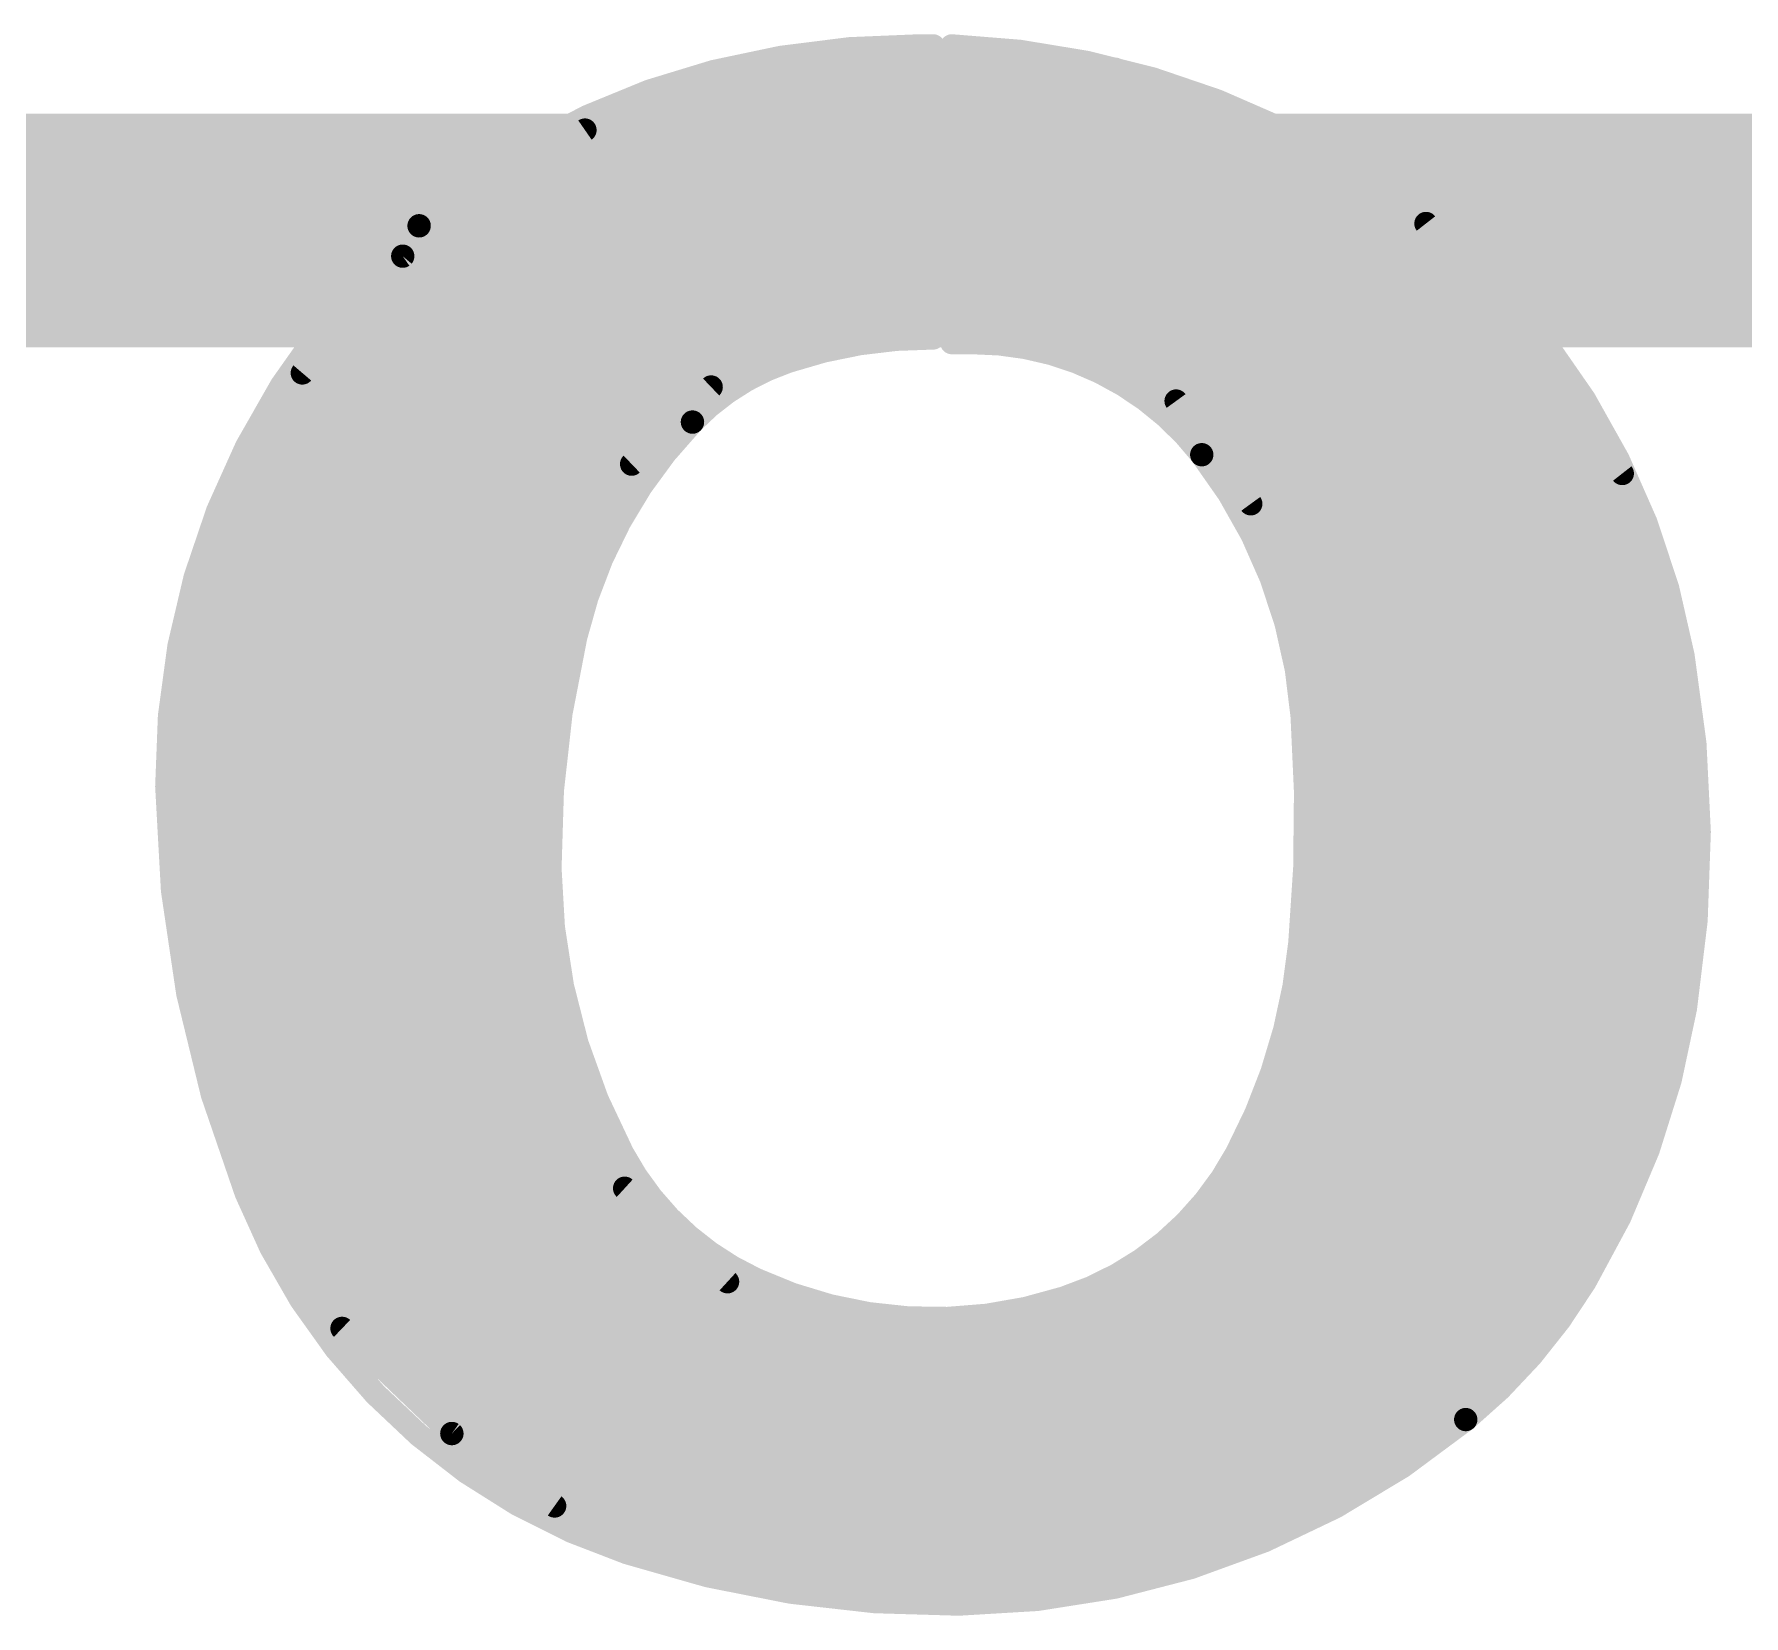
# Model space of a CAD drawing. Extents: x -128 to 56, y -3 to 18.
# Drawn here: x 20.537 to 22.395, y 11.194 to 12.913 of the extents above; entities that cross this region are included whole.
import ezdxf

# ---------------------------------------------------------------- set-up
doc = ezdxf.new("R2010")
doc.units = 0
doc.layers.add('16', color=132, linetype='CONTINUOUS')
doc.layers.add('22', color=53, linetype='CONTINUOUS')

msp = doc.modelspace()

# ---------------------------------------------------------------- linework, layer by layer
at = {"layer": '16', "const_width": 0.254}
msp.add_lwpolyline([(44.45, 12.7), (5.08, 12.7)], dxfattribs=at)
at = {"layer": '22'}
for points, const_width in [([(21.4986, 12.9007, 0.0624), (21.275, 12.8727)], 0.0254), ([(21.4986, 12.907, 1), (21.4986, 12.8944)], 0.0127), ([(21.5049, 12.8906, 1), (21.4923, 12.8904)], 0.0127), ([(21.4994, 12.8842, 1), (21.4978, 12.8968)], 0.0127), ([(21.4986, 12.8944, 1), (21.4986, 12.907)], 0.0127), ([(21.5202, 12.9007, 1), (21.5074, 12.9007)], 0.0127), ([(21.5138, 12.8944, 1), (21.5138, 12.907)], 0.0127), ([(21.5405, 12.9007, 1), (21.5278, 12.9007)], 0.0127), ([(21.9558, 12.7762, 0.1246), (21.5341, 12.9007)], 0.0254), ([(21.5343, 12.907, 1), (21.5339, 12.8944)], 0.0127), ([(21.5532, 12.888, 1), (21.5404, 12.888)], 0.0127), ([(21.5445, 12.8939, 1), (21.5491, 12.8821)], 0.0127), ([(21.5595, 12.8994, 1), (21.5595, 12.8867)], 0.0127), ([(21.5618, 12.8871, 1), (21.5572, 12.8989)], 0.0127), ([(21.5654, 12.8993, 1), (21.5638, 12.8867)], 0.0127), ([(21.5646, 12.8867, 1), (21.5646, 12.8994)], 0.0127), ([(21.275, 12.8727, 0.1172), (20.955, 12.7051)], 0.0254), ([(21.2734, 12.8789, 1), (21.2766, 12.8665)], 0.0127), ([(21.2766, 12.8665, 1), (21.2734, 12.8789)], 0.0127), ([(21.3983, 12.8841, 1), (21.3983, 12.8715)], 0.0127), ([(21.4988, 12.8715, 1), (21.4988, 12.8841)], 0.0127), ([(21.5468, 12.8841, 1), (21.5468, 12.8715)], 0.0127), ([(21.6911, 12.8715, 1), (21.6911, 12.8841)], 0.0127), ([(21.7147, 12.881, 1), (21.7091, 12.8696)], 0.0127), ([(21.7111, 12.869, 1), (21.7127, 12.8816)], 0.0127), ([(21.261, 12.8588, 1), (21.261, 12.8461)], 0.0127), ([(21.2971, 12.8714, 1), (21.2987, 12.8588)], 0.0127), ([(21.3, 12.8591, 1), (21.2958, 12.8711)], 0.0127), ([(21.4992, 12.8461, 1), (21.4992, 12.8588)], 0.0127), ([(21.5468, 12.8588, 1), (21.5468, 12.8461)], 0.0127), ([(21.758, 12.8461, 1), (21.758, 12.8588)], 0.0127), ([(21.1871, 12.8333, 1), (21.1871, 12.8207)], 0.0127), ([(21.4997, 12.8207, 1), (21.4997, 12.8333)], 0.0127), ([(21.5468, 12.8333, 1), (21.5468, 12.8207)], 0.0127), ([(21.8092, 12.8207, 1), (21.8092, 12.8333)], 0.0127), ([(21.1243, 12.8079, 1), (21.1243, 12.7953)], 0.0127), ([(21.1332, 12.8152, 1), (21.1374, 12.8032)], 0.0127), ([(21.1389, 12.804, 1), (21.1317, 12.8144)], 0.0127), ([(21.5001, 12.7953, 1), (21.5001, 12.8079)], 0.0127), ([(21.5468, 12.8079, 1), (21.5468, 12.7953)], 0.0127), ([(21.8604, 12.7953, 1), (21.8604, 12.8079)], 0.0127), ([(21.0876, 12.7826, 1), (21.0876, 12.7699)], 0.0127), ([(21.5005, 12.7699, 1), (21.5005, 12.7826)], 0.0127), ([(21.5468, 12.7826, 1), (21.5468, 12.7699)], 0.0127), ([(21.9115, 12.7699, 1), (21.9115, 12.7826)], 0.0127), ([(22.3291, 12.2377, 0.2183), (21.9558, 12.7762)], 0.0254), ([(21.959, 12.7817, 1), (21.9526, 12.7707)], 0.0127), ([(21.9526, 12.7707, 1), (21.959, 12.7817)], 0.0127), ([(21.0509, 12.7571, 1), (21.0509, 12.7445)], 0.0127), ([(21.501, 12.7445, 1), (21.501, 12.7571)], 0.0127), ([(21.5468, 12.7571, 1), (21.5468, 12.7445)], 0.0127), ([(21.9627, 12.7445, 1), (21.9627, 12.7571)], 0.0127), ([(21.0142, 12.7317, 1), (21.0142, 12.7191)], 0.0127), ([(21.5014, 12.7191, 1), (21.5014, 12.7317)], 0.0127), ([(21.5468, 12.7317, 1), (21.5468, 12.7191)], 0.0127), ([(22.0138, 12.7191, 1), (22.0138, 12.7317)], 0.0127), ([(20.955, 12.7051, 0.2195), (20.6807, 12.0955)], 0.0254), ([(20.9508, 12.7099, 1), (20.9592, 12.7003)], 0.0127), ([(20.9592, 12.7003, 1), (20.9508, 12.7099)], 0.0127), ([(22.0547, 12.7115, 1), (22.0447, 12.7037)], 0.0127), ([(22.0469, 12.7019, 1), (22.0525, 12.7133)], 0.0127), ([(20.9775, 12.7064, 1), (20.9775, 12.6937)], 0.0127), ([(21.5018, 12.6937, 1), (21.5018, 12.7064)], 0.0127), ([(21.5468, 12.7064, 1), (21.5468, 12.6937)], 0.0127), ([(22.0557, 12.6937, 1), (22.0557, 12.7064)], 0.0127), ([(20.9336, 12.6773, 1), (20.9408, 12.6669)], 0.0127), ([(20.942, 12.668, 1), (20.9324, 12.6762)], 0.0127), ([(20.9408, 12.6809, 1), (20.9408, 12.6683)], 0.0127), ([(21.5022, 12.6683, 1), (21.5022, 12.6809)], 0.0127), ([(21.5468, 12.6809, 1), (21.5468, 12.6683)], 0.0127), ([(22.0756, 12.6683, 1), (22.0756, 12.6809)], 0.0127), ([(20.9175, 12.6555, 1), (20.9175, 12.6429)], 0.0127), ([(21.5027, 12.6429, 1), (21.5027, 12.6555)], 0.0127), ([(21.5468, 12.6555, 1), (21.5468, 12.6429)], 0.0127), ([(22.0956, 12.6429, 1), (22.0956, 12.6555)], 0.0127), ([(20.8957, 12.6302, 1), (20.8957, 12.6175)], 0.0127), ([(21.5031, 12.6175, 1), (21.5031, 12.6302)], 0.0127), ([(21.5468, 12.6302, 1), (21.5468, 12.6175)], 0.0127), ([(22.1155, 12.6175, 1), (22.1155, 12.6302)], 0.0127), ([(20.8738, 12.6047, 1), (20.8738, 12.5921)], 0.0127), ([(21.4935, 12.5997, 1), (21.4935, 12.587)], 0.0127), ([(21.494, 12.587, 1), (21.493, 12.5996)], 0.0127), ([(21.5035, 12.5921, 1), (21.5035, 12.6047)], 0.0127), ([(21.5036, 12.587, 1), (21.5036, 12.5997)], 0.0127), ([(21.5477, 12.6022, 1), (21.5459, 12.5896)], 0.0127), ([(21.5404, 12.5959, 1), (21.5532, 12.5959)], 0.0127), ([(21.5468, 12.6047, 1), (21.5468, 12.5921)], 0.0127), ([(22.1354, 12.5921, 1), (22.1354, 12.6047)], 0.0127), ([(20.852, 12.5793, 1), (20.852, 12.5667)], 0.0127), ([(21.5138, 12.5832, 0.0828), (21.3563, 12.5578)], 0.0254), ([(21.3527, 12.5667, 1), (21.3527, 12.5793)], 0.0127), ([(21.3711, 12.5895, 1), (21.3721, 12.5769)], 0.0127), ([(21.3746, 12.5776, 1), (21.3686, 12.5888)], 0.0127), ([(21.4973, 12.5932, 1), (21.5099, 12.5934)], 0.0127), ([(21.5074, 12.5832, 1), (21.5202, 12.5832)], 0.0127), ([(21.5138, 12.5769, 1), (21.5138, 12.5895)], 0.0127), ([(21.5341, 12.5845, 1), (21.5341, 12.5718)], 0.0127), ([(21.5278, 12.5781, 1), (21.5405, 12.5781)], 0.0127), ([(21.8059, 12.4562, 0.2316), (21.557, 12.5781)], 0.0254), ([(21.557, 12.5844, 1), (21.557, 12.5718)], 0.0127), ([(21.557, 12.5718, 1), (21.557, 12.5845)], 0.0127), ([(21.6617, 12.5862, 1), (21.6555, 12.575)], 0.0127), ([(21.6577, 12.5743, 1), (21.6595, 12.5869)], 0.0127), ([(21.6723, 12.5793, 1), (21.6723, 12.5667)], 0.0127), ([(22.1554, 12.5667, 1), (22.1554, 12.5793)], 0.0127), ([(21.3563, 12.5578, 0.1209), (21.2522, 12.4917)], 0.0254), ([(21.3543, 12.5638, 1), (21.3583, 12.5518)], 0.0127), ([(21.3583, 12.5518, 1), (21.3543, 12.5638)], 0.0127), ([(20.8232, 12.5492, 1), (20.8328, 12.541)], 0.0127), ([(20.8338, 12.5425, 1), (20.8222, 12.5477)], 0.0127), ([(20.8301, 12.554, 1), (20.8301, 12.5413)], 0.0127), ([(21.3055, 12.5413, 1), (21.3055, 12.554)], 0.0127), ([(21.7183, 12.554, 1), (21.7183, 12.5413)], 0.0127), ([(22.1753, 12.5413, 1), (22.1753, 12.554)], 0.0127), ([(20.8178, 12.5285, 1), (20.8178, 12.5159)], 0.0127), ([(21.2647, 12.5159, 1), (21.2647, 12.5285)], 0.0127), ([(21.2695, 12.5354, 1), (21.2755, 12.5242)], 0.0127), ([(21.2769, 12.5252, 1), (21.2681, 12.5344)], 0.0127), ([(21.7643, 12.5285, 1), (21.7643, 12.5159)], 0.0127), ([(22.1953, 12.5159, 1), (22.1953, 12.5285)], 0.0127), ([(20.8065, 12.5031, 1), (20.8065, 12.4905)], 0.0127), ([(21.2385, 12.4905, 1), (21.2385, 12.5031)], 0.0127), ([(21.7831, 12.5183, 1), (21.7729, 12.5109)], 0.0127), ([(21.7749, 12.509, 1), (21.7811, 12.5202)], 0.0127), ([(21.7909, 12.5031, 1), (21.7909, 12.4905)], 0.0127), ([(22.2152, 12.4905, 1), (22.2152, 12.5031)], 0.0127), ([(21.2522, 12.4917, 0.1342), (21.1252, 12.258)], 0.0254), ([(21.2476, 12.4961, 1), (21.2568, 12.4873)], 0.0127), ([(21.2568, 12.4873, 1), (21.2476, 12.4961)], 0.0127), ([(20.7952, 12.4778, 1), (20.7952, 12.4651)], 0.0127), ([(21.2123, 12.4651, 1), (21.2123, 12.4778)], 0.0127), ([(21.8094, 12.4778, 1), (21.8094, 12.4651)], 0.0127), ([(22.2352, 12.4651, 1), (22.2352, 12.4778)], 0.0127), ([(20.7839, 12.4523, 1), (20.7839, 12.4397)], 0.0127), ([(21.1817, 12.4506, 1), (21.1905, 12.4414)], 0.0127), ([(21.1919, 12.4433, 1), (21.1803, 12.4487)], 0.0127), ([(21.1861, 12.4397, 1), (21.1861, 12.4523)], 0.0127), ([(21.9151, 12.1717, 0.1478), (21.8059, 12.4562)], 0.0254), ([(21.8109, 12.4601, 1), (21.8009, 12.4523)], 0.0127), ([(21.8009, 12.4523, 1), (21.8109, 12.4601)], 0.0127), ([(21.8278, 12.4523, 1), (21.8278, 12.4397)], 0.0127), ([(22.2551, 12.4397, 1), (22.2551, 12.4523)], 0.0127), ([(22.2693, 12.4372, 1), (22.2569, 12.4344)], 0.0127), ([(22.2581, 12.4319, 1), (22.2681, 12.4397)], 0.0127), ([(20.7725, 12.4269, 1), (20.7725, 12.4143)], 0.0127), ([(21.1744, 12.4143, 1), (21.1744, 12.4269)], 0.0127), ([(21.8463, 12.4269, 1), (21.8463, 12.4143)], 0.0127), ([(22.2666, 12.4143, 1), (22.2666, 12.4269)], 0.0127), ([(20.7612, 12.4016, 1), (20.7612, 12.3889)], 0.0127), ([(21.1627, 12.3889, 1), (21.1627, 12.4016)], 0.0127), ([(21.865, 12.4054, 1), (21.8534, 12.4002)], 0.0127), ([(21.8541, 12.3991, 1), (21.8643, 12.4065)], 0.0127), ([(21.8626, 12.4016, 1), (21.8626, 12.3889)], 0.0127), ([(22.2724, 12.3889, 1), (22.2724, 12.4016)], 0.0127), ([(20.7499, 12.3762, 1), (20.7499, 12.3635)], 0.0127), ([(21.1509, 12.3635, 1), (21.1509, 12.3762)], 0.0127), ([(21.8739, 12.3762, 1), (21.8739, 12.3635)], 0.0127), ([(22.2782, 12.3635, 1), (22.2782, 12.3762)], 0.0127), ([(20.7386, 12.3507, 1), (20.7386, 12.3381)], 0.0127), ([(21.1392, 12.3381, 1), (21.1392, 12.3507)], 0.0127), ([(21.8852, 12.3507, 1), (21.8852, 12.3381)], 0.0127), ([(22.284, 12.3381, 1), (22.284, 12.3507)], 0.0127), ([(20.7302, 12.3106, 1), (20.7176, 12.3122)], 0.0127), ([(20.7273, 12.3254, 1), (20.7273, 12.3127)], 0.0127), ([(21.1275, 12.3127, 1), (21.1275, 12.3254)], 0.0127), ([(21.8965, 12.3254, 1), (21.8965, 12.3127)], 0.0127), ([(21.9061, 12.3126, 1), (21.8937, 12.3102)], 0.0127), ([(22.2898, 12.3127, 1), (22.2898, 12.3254)], 0.0127), ([(20.7216, 12.3, 1), (20.7216, 12.2873)], 0.0127), ([(20.7181, 12.314, 1), (20.7297, 12.3088)], 0.0127), ([(21.1158, 12.2873, 1), (21.1158, 12.3)], 0.0127), ([(21.8941, 12.3088, 1), (21.9057, 12.314)], 0.0127), ([(21.9032, 12.3, 1), (21.9032, 12.2873)], 0.0127), ([(22.2956, 12.2873, 1), (22.2956, 12.3)], 0.0127), ([(21.1162, 12.2801, 1), (21.1036, 12.2817)], 0.0127), ([(21.1041, 12.2836, 1), (21.1157, 12.2782)], 0.0127), ([(20.7184, 12.2745, 1), (20.7184, 12.2619)], 0.0127), ([(21.1252, 12.258, 0.0602), (21.0972, 12.0066)], 0.0254), ([(21.1083, 12.2619, 1), (21.1083, 12.2745)], 0.0127), ([(21.1314, 12.2565, 1), (21.119, 12.2595)], 0.0127), ([(21.9079, 12.2745, 1), (21.9079, 12.2619)], 0.0127), ([(22.3014, 12.2619, 1), (22.3014, 12.2745)], 0.0127), ([(20.7151, 12.2492, 1), (20.7151, 12.2365)], 0.0127), ([(21.105, 12.2365, 1), (21.105, 12.2492)], 0.0127), ([(21.119, 12.2595, 1), (21.1314, 12.2565)], 0.0127), ([(21.9127, 12.2492, 1), (21.9127, 12.2365)], 0.0127), ([(22.3072, 12.2365, 1), (22.3072, 12.2492)], 0.0127), ([(22.3317, 11.8542, 0.0851), (22.3291, 12.2377)], 0.0254), ([(22.3354, 12.2388, 1), (22.3228, 12.2366)], 0.0127), ([(22.3228, 12.2366, 1), (22.3354, 12.2388)], 0.0127), ([(20.7119, 12.2238, 1), (20.7119, 12.2111)], 0.0127), ([(21.1017, 12.2111, 1), (21.1017, 12.2238)], 0.0127), ([(21.9174, 12.2238, 1), (21.9174, 12.2111)], 0.0127), ([(22.313, 12.2111, 1), (22.313, 12.2238)], 0.0127), ([(20.7086, 12.1983, 1), (20.7086, 12.1857)], 0.0127), ([(21.0984, 12.1857, 1), (21.0984, 12.1983)], 0.0127), ([(21.9221, 12.1983, 1), (21.9221, 12.1857)], 0.0127), ([(22.3188, 12.1857, 1), (22.3188, 12.1983)], 0.0127), ([(20.7053, 12.173, 1), (20.7053, 12.1603)], 0.0127), ([(21.0951, 12.1603, 1), (21.0951, 12.173)], 0.0127), ([(21.9126, 11.9253, 0.0416), (21.9151, 12.1717)], 0.0254), ([(21.9214, 12.1722, 1), (21.9088, 12.1712)], 0.0127), ([(21.9088, 12.1712, 1), (21.9214, 12.1722)], 0.0127), ([(21.9269, 12.173, 1), (21.9269, 12.1603)], 0.0127), ([(22.3246, 12.1603, 1), (22.3246, 12.173)], 0.0127), ([(21.9341, 12.1617, 1), (21.9215, 12.1613)], 0.0127), ([(21.9216, 12.1603, 1), (21.934, 12.1627)], 0.0127), ([(20.7021, 12.1476, 1), (20.7021, 12.1349)], 0.0127), ([(21.0918, 12.1349, 1), (21.0918, 12.1476)], 0.0127), ([(21.9284, 12.1476, 1), (21.9284, 12.1349)], 0.0127), ([(22.3305, 12.1349, 1), (22.3305, 12.1476)], 0.0127), ([(20.6988, 12.1221, 1), (20.6988, 12.1095)], 0.0127), ([(21.0885, 12.1095, 1), (21.0885, 12.1221)], 0.0127), ([(21.929, 12.1221, 1), (21.929, 12.1095)], 0.0127), ([(22.3363, 12.1095, 1), (22.3363, 12.1221)], 0.0127), ([(20.6807, 12.0955, 0.092), (20.767, 11.6535)], 0.0254), ([(20.687, 12.0956, 1), (20.6744, 12.0954)], 0.0127), ([(20.6744, 12.0954, 1), (20.687, 12.0956)], 0.0127), ([(20.7022, 12.0937, 1), (20.6896, 12.0921)], 0.0127), ([(20.6962, 12.0968, 1), (20.6962, 12.0841)], 0.0127), ([(21.0852, 12.0841, 1), (21.0852, 12.0968)], 0.0127), ([(21.9297, 12.0968, 1), (21.9297, 12.0841)], 0.0127), ([(22.3421, 12.0841, 1), (22.3421, 12.0968)], 0.0127), ([(20.6896, 12.0937, 1), (20.7022, 12.0921)], 0.0127), ([(21.0909, 12.0853, 1), (21.0782, 12.0853)], 0.0127), ([(21.0782, 12.0861, 1), (21.0908, 12.0845)], 0.0127), ([(22.3507, 12.0792, 1), (22.3381, 12.0812)], 0.0127), ([(22.3382, 12.0788, 1), (22.3506, 12.0816)], 0.0127), ([(20.6993, 12.0714, 1), (20.6993, 12.0587)], 0.0127), ([(21.0845, 12.0587, 1), (21.0845, 12.0714)], 0.0127), ([(21.9304, 12.0714, 1), (21.9304, 12.0587)], 0.0127), ([(22.342, 12.0587, 1), (22.342, 12.0714)], 0.0127), ([(20.7023, 12.0459, 1), (20.7023, 12.0333)], 0.0127), ([(21.0845, 12.0333, 1), (21.0845, 12.0459)], 0.0127), ([(21.9311, 12.0459, 1), (21.9311, 12.0333)], 0.0127), ([(22.338, 12.0333, 1), (22.338, 12.0459)], 0.0127), ([(20.7054, 12.0206, 1), (20.7054, 12.0079)], 0.0127), ([(21.0845, 12.0079, 1), (21.0845, 12.0206)], 0.0127), ([(21.9318, 12.0206, 1), (21.9318, 12.0079)], 0.0127), ([(22.334, 12.0079, 1), (22.334, 12.0206)], 0.0127), ([(21.0972, 12.0066, 0.1204), (21.176, 11.6967)], 0.0254), ([(21.1035, 12.0067, 1), (21.0909, 12.0065)], 0.0127), ([(21.0909, 12.0065, 1), (21.1035, 12.0067)], 0.0127), ([(20.7084, 11.9952, 1), (20.7084, 11.9825)], 0.0127), ([(21.0845, 11.9825, 1), (21.0845, 11.9952)], 0.0127), ([(21.9325, 11.9952, 1), (21.9325, 11.9825)], 0.0127), ([(22.33, 11.9825, 1), (22.33, 11.9952)], 0.0127), ([(20.7115, 11.9697, 1), (20.7115, 11.9571)], 0.0127), ([(21.0845, 11.9571, 1), (21.0845, 11.9697)], 0.0127), ([(21.9315, 11.9697, 1), (21.9315, 11.9571)], 0.0127), ([(21.9392, 11.9727, 1), (21.9266, 11.9745)], 0.0127), ([(21.9266, 11.9734, 1), (21.9392, 11.9738)], 0.0127), ([(22.3261, 11.9571, 1), (22.3261, 11.9697)], 0.0127), ([(21.0907, 11.942, 1), (21.0783, 11.939)], 0.0127), ([(20.7146, 11.9444, 1), (20.7146, 11.9317)], 0.0127), ([(21.0782, 11.9405, 1), (21.0909, 11.9405)], 0.0127), ([(21.0851, 11.9317, 1), (21.0851, 11.9444)], 0.0127), ([(21.844, 11.6967, 0.0995), (21.9126, 11.9253)], 0.0254), ([(21.9189, 11.9247, 1), (21.9063, 11.9259)], 0.0127), ([(21.9279, 11.9444, 1), (21.9279, 11.9317)], 0.0127), ([(22.3221, 11.9317, 1), (22.3221, 11.9444)], 0.0127), ([(20.7176, 11.919, 1), (20.7176, 11.9063)], 0.0127), ([(21.0913, 11.9063, 1), (21.0913, 11.919)], 0.0127), ([(21.9063, 11.9259, 1), (21.9189, 11.9247)], 0.0127), ([(21.9244, 11.919, 1), (21.9244, 11.9063)], 0.0127), ([(22.3181, 11.9063, 1), (22.3181, 11.919)], 0.0127), ([(20.7207, 11.8935, 1), (20.7207, 11.8809)], 0.0127), ([(21.0974, 11.8809, 1), (21.0974, 11.8935)], 0.0127), ([(21.9208, 11.8935, 1), (21.9208, 11.8809)], 0.0127), ([(22.3141, 11.8809, 1), (22.3141, 11.8935)], 0.0127), ([(20.7274, 11.8838, 1), (20.7152, 11.8804)], 0.0127), ([(20.715, 11.8813, 1), (20.7276, 11.8829)], 0.0127), ([(20.727, 11.8681, 1), (20.727, 11.8555)], 0.0127), ([(21.1036, 11.8555, 1), (21.1036, 11.8681)], 0.0127), ([(21.9211, 11.8446, 1), (21.9091, 11.8486)], 0.0127), ([(21.9172, 11.8681, 1), (21.9172, 11.8555)], 0.0127), ([(22.2225, 11.557, 0.0949), (22.3317, 11.8542)], 0.0254), ([(22.3101, 11.8555, 1), (22.3101, 11.8681)], 0.0127), ([(22.338, 11.8532, 1), (22.3254, 11.8552)], 0.0127), ([(22.3254, 11.8552, 1), (22.338, 11.8532)], 0.0127), ([(20.734, 11.8428, 1), (20.734, 11.8301)], 0.0127), ([(21.1097, 11.8301, 1), (21.1097, 11.8428)], 0.0127), ([(21.9118, 11.8428, 1), (21.9118, 11.8301)], 0.0127), ([(21.9088, 11.8475, 1), (21.9214, 11.8457)], 0.0127), ([(22.3061, 11.8301, 1), (22.3061, 11.8428)], 0.0127), ([(20.7411, 11.8173, 1), (20.7411, 11.8047)], 0.0127), ([(21.1158, 11.8047, 1), (21.1158, 11.8173)], 0.0127), ([(21.9035, 11.8173, 1), (21.9035, 11.8047)], 0.0127), ([(22.3021, 11.8047, 1), (22.3021, 11.8173)], 0.0127), ([(20.7482, 11.7919, 1), (20.7482, 11.7793)], 0.0127), ([(21.1284, 11.7857, 1), (21.1168, 11.7805)], 0.0127), ([(21.1164, 11.7816, 1), (21.1288, 11.7846)], 0.0127), ([(21.122, 11.7793, 1), (21.122, 11.7919)], 0.0127), ([(21.8952, 11.7919, 1), (21.8952, 11.7793)], 0.0127), ([(22.2982, 11.7793, 1), (22.2982, 11.7919)], 0.0127), ([(20.7552, 11.7666, 1), (20.7552, 11.7539)], 0.0127), ([(21.1329, 11.7539, 1), (21.1329, 11.7666)], 0.0127), ([(21.8869, 11.7666, 1), (21.8869, 11.7539)], 0.0127), ([(22.2942, 11.7539, 1), (22.2942, 11.7666)], 0.0127), ([(20.7623, 11.7411, 1), (20.7623, 11.7285)], 0.0127), ([(21.1443, 11.7285, 1), (21.1443, 11.7411)], 0.0127), ([(21.8787, 11.7411, 1), (21.8787, 11.7285)], 0.0127), ([(22.2902, 11.7285, 1), (22.2902, 11.7411)], 0.0127), ([(21.871, 11.7317, 1), (21.883, 11.7277)], 0.0127), ([(21.8826, 11.7268, 1), (21.8714, 11.7326)], 0.0127), ([(20.7694, 11.7157, 1), (20.7694, 11.7031)], 0.0127), ([(21.1557, 11.7031, 1), (21.1557, 11.7157)], 0.0127), ([(21.8664, 11.7157, 1), (21.8664, 11.7031)], 0.0127), ([(22.2862, 11.7031, 1), (22.2862, 11.7157)], 0.0127), ([(20.7765, 11.6904, 1), (20.7765, 11.6777)], 0.0127), ([(21.1671, 11.6777, 1), (21.1671, 11.6904)], 0.0127), ([(21.176, 11.6967, 0.1633), (21.3208, 11.5595)], 0.0254), ([(21.1816, 11.6997, 1), (21.1704, 11.6937)], 0.0127), ([(21.1704, 11.6937, 1), (21.1816, 11.6997)], 0.0127), ([(21.656, 11.5392, 0.1942), (21.844, 11.6967)], 0.0254), ([(21.8384, 11.6997, 1), (21.8496, 11.6937)], 0.0127), ([(21.8496, 11.6937, 1), (21.8384, 11.6997)], 0.0127), ([(21.8531, 11.6904, 1), (21.8531, 11.6777)], 0.0127), ([(22.2771, 11.6926, 1), (22.2897, 11.6906)], 0.0127), ([(22.2887, 11.6882, 1), (22.2781, 11.695)], 0.0127), ([(22.2785, 11.6777, 1), (22.2785, 11.6904)], 0.0127), ([(20.767, 11.6535, 0.2224), (21.1811, 11.2624)], 0.0254), ([(20.7729, 11.6558, 1), (20.7611, 11.6512)], 0.0127), ([(20.7611, 11.6512, 1), (20.7729, 11.6558)], 0.0127), ([(20.7835, 11.6649, 1), (20.7835, 11.6523)], 0.0127), ([(21.1828, 11.6633, 1), (21.1742, 11.6539)], 0.0127), ([(21.1727, 11.656, 1), (21.1843, 11.6612)], 0.0127), ([(21.1785, 11.6523, 1), (21.1785, 11.6649)], 0.0127), ([(21.8398, 11.6649, 1), (21.8398, 11.6523)], 0.0127), ([(22.2622, 11.6523, 1), (22.2622, 11.6649)], 0.0127), ([(20.7953, 11.6391, 1), (20.7845, 11.6323)], 0.0127), ([(20.7838, 11.634, 1), (20.796, 11.6374)], 0.0127), ([(20.7915, 11.6395, 1), (20.7915, 11.6269)], 0.0127), ([(21.2065, 11.6269, 1), (21.2065, 11.6395)], 0.0127), ([(21.8244, 11.6176, 1), (21.8178, 11.6284)], 0.0127), ([(21.8264, 11.6395, 1), (21.8264, 11.6269)], 0.0127), ([(22.2459, 11.6269, 1), (22.2459, 11.6395)], 0.0127), ([(20.8074, 11.6142, 1), (20.8074, 11.6015)], 0.0127), ([(21.2344, 11.6015, 1), (21.2344, 11.6142)], 0.0127), ([(21.7963, 11.6142, 1), (21.7963, 11.6015)], 0.0127), ([(21.8155, 11.6259, 1), (21.8267, 11.6201)], 0.0127), ([(22.2295, 11.6015, 1), (22.2295, 11.6142)], 0.0127), ([(20.8234, 11.5887, 1), (20.8234, 11.5761)], 0.0127), ([(21.2624, 11.5761, 1), (21.2624, 11.5887)], 0.0127), ([(21.7548, 11.5887, 1), (21.7548, 11.5761)], 0.0127), ([(22.2132, 11.5761, 1), (22.2132, 11.5887)], 0.0127), ([(20.8393, 11.5633, 1), (20.8393, 11.5507)], 0.0127), ([(21.2923, 11.563, 1), (21.2883, 11.551)], 0.0127), ([(21.286, 11.5523, 1), (21.2946, 11.5617)], 0.0127), ([(21.2903, 11.5507, 1), (21.2903, 11.5633)], 0.0127), ([(21.3208, 11.5595, 0.1897), (21.656, 11.5392)], 0.0254), ([(21.3235, 11.5653, 1), (21.3181, 11.5537)], 0.0127), ([(21.3181, 11.5537, 1), (21.3235, 11.5653)], 0.0127), ([(21.7133, 11.5633, 1), (21.7133, 11.5507)], 0.0127), ([(22.0929, 11.4071, 0.0859), (22.2225, 11.557)], 0.0254), ([(22.1969, 11.5507, 1), (22.1969, 11.5633)], 0.0127), ([(22.2171, 11.5603, 1), (22.2279, 11.5537)], 0.0127), ([(22.2279, 11.5537, 1), (22.2171, 11.5603)], 0.0127), ([(20.8553, 11.538, 1), (20.8553, 11.5253)], 0.0127), ([(21.3654, 11.5253, 1), (21.3654, 11.538)], 0.0127), ([(21.654, 11.5452, 1), (21.658, 11.5332)], 0.0127), ([(21.658, 11.5332, 1), (21.654, 11.5452)], 0.0127), ([(21.6718, 11.538, 1), (21.6718, 11.5253)], 0.0127), ([(22.1805, 11.5253, 1), (22.1805, 11.538)], 0.0127), ([(21.6477, 11.5243, 1), (21.6543, 11.5135)], 0.0127), ([(21.6518, 11.5126, 1), (21.6502, 11.5252)], 0.0127), ([(20.8756, 11.5108, 1), (20.8668, 11.5016)], 0.0127), ([(20.8712, 11.5125, 1), (20.8712, 11.4999)], 0.0127), ([(20.8658, 11.5028, 1), (20.8766, 11.5096)], 0.0127), ([(21.4405, 11.4999, 1), (21.4405, 11.5125)], 0.0127), ([(21.4698, 11.5023, 1), (21.4714, 11.4897)], 0.0127), ([(21.4686, 11.49, 1), (21.4726, 11.502)], 0.0127), ([(21.551, 11.5125, 1), (21.551, 11.4999)], 0.0127), ([(22.1642, 11.4999, 1), (22.1642, 11.5125)], 0.0127), ([(20.8977, 11.4871, 1), (20.8977, 11.4745)], 0.0127), ([(22.1479, 11.4745, 1), (22.1479, 11.4871)], 0.0127), ([(20.9243, 11.4618, 1), (20.9243, 11.4491)], 0.0127), ([(22.1181, 11.4461, 1), (22.1287, 11.4393)], 0.0127), ([(22.1268, 11.4373, 1), (22.12, 11.4481)], 0.0127), ([(22.1316, 11.4491, 1), (22.1316, 11.4618)], 0.0127), ([(20.9508, 11.4363, 1), (20.9508, 11.4237)], 0.0127), ([(22.1031, 11.4237, 1), (22.1031, 11.4363)], 0.0127), ([(20.9773, 11.4109, 1), (20.9773, 11.3983)], 0.0127), ([(21.5417, 11.2065, 0.1703), (22.0929, 11.4071)], 0.0254), ([(22.0624, 11.3983, 1), (22.0624, 11.4109)], 0.0127), ([(22.0889, 11.412, 1), (22.0969, 11.4022)], 0.0127), ([(22.0969, 11.4022, 1), (22.0889, 11.412)], 0.0127), ([(20.9943, 11.3971, 1), (20.9869, 11.3867)], 0.0127), ([(20.9862, 11.3873, 1), (20.995, 11.3965)], 0.0127), ([(21.0086, 11.3856, 1), (21.0086, 11.3729)], 0.0127), ([(22.0218, 11.3729, 1), (22.0218, 11.3856)], 0.0127), ([(21.0447, 11.3601, 1), (21.0447, 11.3475)], 0.0127), ([(21.9811, 11.3475, 1), (21.9811, 11.3601)], 0.0127), ([(21.0807, 11.3347, 1), (21.0807, 11.3221)], 0.0127), ([(21.9405, 11.3221, 1), (21.9405, 11.3347)], 0.0127), ([(21.1044, 11.3192, 1), (21.1002, 11.3072)], 0.0127), ([(21.0986, 11.308, 1), (21.106, 11.3184)], 0.0127), ([(21.1321, 11.3094, 1), (21.1321, 11.2967)], 0.0127), ([(21.8999, 11.2967, 1), (21.8999, 11.3094)], 0.0127), ([(21.2062, 11.284, 1), (21.2062, 11.2713)], 0.0127), ([(21.8592, 11.2713, 1), (21.8592, 11.284)], 0.0127), ([(21.1811, 11.2624, 0.083), (21.5417, 11.2065)], 0.0254), ([(21.1831, 11.2684, 1), (21.1791, 11.2564)], 0.0127), ([(21.1791, 11.2564, 1), (21.1831, 11.2684)], 0.0127), ([(21.2804, 11.2585, 1), (21.2804, 11.2459)], 0.0127), ([(21.7452, 11.2459, 1), (21.7452, 11.2585)], 0.0127), ([(21.8355, 11.2703, 1), (21.8423, 11.2595)], 0.0127), ([(21.8398, 11.2586, 1), (21.838, 11.2712)], 0.0127), ([(21.2883, 11.256, 1), (21.2871, 11.2434)], 0.0127), ([(21.2856, 11.2437, 1), (21.2898, 11.2557)], 0.0127), ([(21.5144, 11.2332, 1), (21.5144, 11.2205)], 0.0127), ([(21.5383, 11.2306, 1), (21.5401, 11.218)], 0.0127), ([(21.5386, 11.218, 1), (21.5398, 11.2306)], 0.0127), ([(21.5577, 11.2205, 1), (21.5577, 11.2332)], 0.0127), ([(21.5416, 11.2128, 1), (21.5418, 11.2002)], 0.0127), ([(21.5418, 11.2002, 1), (21.5416, 11.2128)], 0.0127)]:
    msp.add_lwpolyline(points, format="xyb", dxfattribs=dict(at, const_width=const_width))
at = {"layer": '22', "const_width": 0.0254}
for points in [[(21.4986, 12.8905), (21.2979, 12.8651)], [(21.5138, 12.9007), (21.4986, 12.9007)], [(21.5036, 12.5933), (21.4986, 12.8905)], [(21.5138, 12.5832), (21.5138, 12.9007)], [(21.5341, 12.9007), (21.5341, 12.5781)], [(21.5595, 12.893), (21.5468, 12.888)], [(21.5468, 12.888), (21.5468, 12.5959)], [(21.5646, 12.893), (21.5595, 12.893)], [(21.7119, 12.8753), (21.5646, 12.893)], [(21.3983, 12.8778), (21.4988, 12.8778)], [(21.5468, 12.8778), (21.6911, 12.8778)], [(22.0497, 12.7076), (21.7119, 12.8753)], [(21.2979, 12.8651), (21.1353, 12.8092)], [(21.261, 12.8524), (21.4992, 12.8524)], [(21.5468, 12.8524), (21.758, 12.8524)], [(21.1871, 12.827), (21.4997, 12.827)], [(21.5468, 12.827), (21.8092, 12.827)], [(21.1353, 12.8092), (20.9372, 12.6721)], [(21.1243, 12.8016), (21.5001, 12.8016)], [(21.5468, 12.8016), (21.8604, 12.8016)], [(21.0876, 12.7762), (21.5005, 12.7762)], [(21.5468, 12.7762), (21.9115, 12.7762)], [(21.0509, 12.7508), (21.501, 12.7508)], [(21.5468, 12.7508), (21.9627, 12.7508)], [(21.0142, 12.7254), (21.5014, 12.7254)], [(21.5468, 12.7254), (22.0138, 12.7254)], [(22.2631, 12.4358), (22.0497, 12.7076)], [(20.9775, 12.7), (21.5018, 12.7)], [(21.5468, 12.7), (22.0557, 12.7)], [(20.9372, 12.6721), (20.828, 12.5451)], [(20.9408, 12.6746), (21.5022, 12.6746)], [(21.5468, 12.6746), (22.0756, 12.6746)], [(20.9175, 12.6492), (21.5027, 12.6492)], [(21.5468, 12.6492), (22.0956, 12.6492)], [(20.8957, 12.6238), (21.5031, 12.6238)], [(21.5468, 12.6238), (22.1155, 12.6238)], [(20.8738, 12.5984), (21.5035, 12.5984)], [(21.3716, 12.5832), (21.4935, 12.5933)], [(21.4935, 12.5933), (21.5036, 12.5933)], [(21.5468, 12.5984), (22.1354, 12.5984)], [(21.5468, 12.5959), (21.6586, 12.5806)], [(20.852, 12.573), (21.3527, 12.573)], [(21.2725, 12.5298), (21.3716, 12.5832)], [(21.5341, 12.5781), (21.557, 12.5781)], [(21.6586, 12.5806), (21.778, 12.5146)], [(21.6723, 12.573), (22.1554, 12.573)], [(20.828, 12.5451), (20.7239, 12.3114)], [(20.8301, 12.5476), (21.3055, 12.5476)], [(21.7183, 12.5476), (22.1753, 12.5476)], [(20.8178, 12.5222), (21.2647, 12.5222)], [(21.1861, 12.446), (21.2725, 12.5298)], [(21.7643, 12.5222), (22.1953, 12.5222)], [(20.8065, 12.4968), (21.2385, 12.4968)], [(21.778, 12.5146), (21.8592, 12.4028)], [(21.7909, 12.4968), (22.2152, 12.4968)], [(20.7952, 12.4714), (21.2123, 12.4714)], [(21.8094, 12.4714), (22.2352, 12.4714)], [(20.7839, 12.446), (21.1861, 12.446)], [(21.1099, 12.2809), (21.1861, 12.446)], [(21.8278, 12.446), (22.2551, 12.446)], [(22.3444, 12.0802), (22.2631, 12.4358)], [(20.7725, 12.4206), (21.1744, 12.4206)], [(21.8463, 12.4206), (22.2666, 12.4206)], [(20.7612, 12.3952), (21.1627, 12.3952)], [(21.8592, 12.4028), (21.8999, 12.3114)], [(21.8626, 12.3952), (22.2724, 12.3952)], [(20.7499, 12.3698), (21.1509, 12.3698)], [(21.8739, 12.3698), (22.2782, 12.3698)], [(20.7386, 12.3444), (21.1392, 12.3444)], [(21.8852, 12.3444), (22.284, 12.3444)], [(20.7239, 12.3114), (20.6959, 12.0929)], [(20.7273, 12.319), (21.1275, 12.319)], [(21.8965, 12.319), (22.2898, 12.319)], [(21.8999, 12.3114), (21.9278, 12.1615)], [(20.7216, 12.2936), (21.1158, 12.2936)], [(21.9032, 12.2936), (22.2956, 12.2936)], [(21.0845, 12.0853), (21.1099, 12.2809)], [(20.7184, 12.2682), (21.1083, 12.2682)], [(21.9079, 12.2682), (22.3014, 12.2682)], [(20.7151, 12.2428), (21.105, 12.2428)], [(21.9127, 12.2428), (22.3072, 12.2428)], [(20.7119, 12.2174), (21.1017, 12.2174)], [(21.9174, 12.2174), (22.313, 12.2174)], [(20.7086, 12.192), (21.0984, 12.192)], [(21.9221, 12.192), (22.3188, 12.192)], [(20.7053, 12.1666), (21.0951, 12.1666)], [(21.9269, 12.1666), (22.3246, 12.1666)], [(21.9278, 12.1615), (21.9329, 11.9736)], [(20.7021, 12.1412), (21.0918, 12.1412)], [(21.9284, 12.1412), (22.3305, 12.1412)], [(20.6988, 12.1158), (21.0885, 12.1158)], [(21.929, 12.1158), (22.3363, 12.1158)], [(20.6959, 12.0929), (20.7213, 11.8821)], [(20.6962, 12.0904), (21.0852, 12.0904)], [(21.9297, 12.0904), (22.3421, 12.0904)], [(21.0845, 11.9405), (21.0845, 12.0853)], [(22.2834, 11.6916), (22.3444, 12.0802)], [(20.6993, 12.065), (21.0845, 12.065)], [(21.9304, 12.065), (22.342, 12.065)], [(20.7023, 12.0396), (21.0845, 12.0396)], [(21.9311, 12.0396), (22.338, 12.0396)], [(20.7054, 12.0142), (21.0845, 12.0142)], [(21.9318, 12.0142), (22.334, 12.0142)], [(20.7084, 11.9888), (21.0845, 11.9888)], [(21.9325, 11.9888), (22.33, 11.9888)], [(20.7115, 11.9634), (21.0845, 11.9634)], [(21.9329, 11.9736), (21.9151, 11.8466)], [(21.9315, 11.9634), (22.3261, 11.9634)], [(21.1226, 11.7831), (21.0845, 11.9405)], [(20.7146, 11.938), (21.0851, 11.938)], [(21.9279, 11.938), (22.3221, 11.938)], [(20.7176, 11.9126), (21.0913, 11.9126)], [(21.9244, 11.9126), (22.3181, 11.9126)], [(20.7207, 11.8872), (21.0974, 11.8872)], [(21.9208, 11.8872), (22.3141, 11.8872)], [(20.7213, 11.8821), (20.7899, 11.6357)], [(20.727, 11.8618), (21.1036, 11.8618)], [(21.9151, 11.8466), (21.877, 11.7297)], [(21.9172, 11.8618), (22.3101, 11.8618)], [(20.734, 11.8364), (21.1097, 11.8364)], [(21.9118, 11.8364), (22.3061, 11.8364)], [(20.7411, 11.811), (21.1158, 11.811)], [(21.9035, 11.811), (22.3021, 11.811)], [(20.7482, 11.7856), (21.122, 11.7856)], [(21.1785, 11.6586), (21.1226, 11.7831)], [(21.8952, 11.7856), (22.2982, 11.7856)], [(20.7552, 11.7602), (21.1329, 11.7602)], [(21.8869, 11.7602), (22.2942, 11.7602)], [(20.7623, 11.7348), (21.1443, 11.7348)], [(21.8787, 11.7348), (22.2902, 11.7348)], [(21.877, 11.7297), (21.8211, 11.623)], [(20.7694, 11.7094), (21.1557, 11.7094)], [(21.8664, 11.7094), (22.2862, 11.7094)], [(20.7765, 11.684), (21.1671, 11.684)], [(21.8531, 11.684), (22.2785, 11.684)], [(22.1234, 11.4427), (22.2834, 11.6916)], [(20.7835, 11.6586), (21.1785, 11.6586)], [(21.2903, 11.557), (21.1785, 11.6586)], [(21.8398, 11.6586), (22.2622, 11.6586)], [(20.7899, 11.6357), (20.8712, 11.5062)], [(20.7915, 11.6332), (21.2065, 11.6332)], [(21.8211, 11.623), (21.651, 11.5189)], [(21.8264, 11.6332), (22.2459, 11.6332)], [(20.8074, 11.6078), (21.2344, 11.6078)], [(21.7963, 11.6078), (22.2295, 11.6078)], [(20.8234, 11.5824), (21.2624, 11.5824)], [(21.7548, 11.5824), (22.2132, 11.5824)], [(20.8393, 11.557), (21.2903, 11.557)], [(21.4706, 11.496), (21.2903, 11.557)], [(21.7133, 11.557), (22.1969, 11.557)], [(20.8553, 11.5316), (21.3654, 11.5316)], [(21.6718, 11.5316), (22.1805, 11.5316)], [(21.651, 11.5189), (21.4706, 11.496)], [(20.8712, 11.5062), (20.9906, 11.3919)], [(20.8712, 11.5062), (21.4405, 11.5062)], [(21.551, 11.5062), (22.1642, 11.5062)], [(20.8977, 11.4808), (22.1479, 11.4808)], [(20.9243, 11.4554), (22.1316, 11.4554)], [(21.8389, 11.2649), (22.1234, 11.4427)], [(20.9508, 11.43), (22.1031, 11.43)], [(20.9773, 11.4046), (22.0624, 11.4046)], [(20.9906, 11.3919), (21.1023, 11.3132)], [(21.0086, 11.3792), (22.0218, 11.3792)], [(21.0447, 11.3538), (21.9811, 11.3538)], [(21.0807, 11.3284), (21.9405, 11.3284)], [(21.1023, 11.3132), (21.2877, 11.2497)], [(21.1321, 11.303), (21.8999, 11.303)], [(21.2062, 11.2776), (21.8592, 11.2776)], [(21.2804, 11.2522), (21.7452, 11.2522)], [(21.5392, 11.2243), (21.8389, 11.2649)], [(21.2877, 11.2497), (21.5392, 11.2243)], [(21.5144, 11.2268), (21.5577, 11.2268)]]:
    msp.add_lwpolyline(points, dxfattribs=at)

doc.saveas('drawing.dxf')
